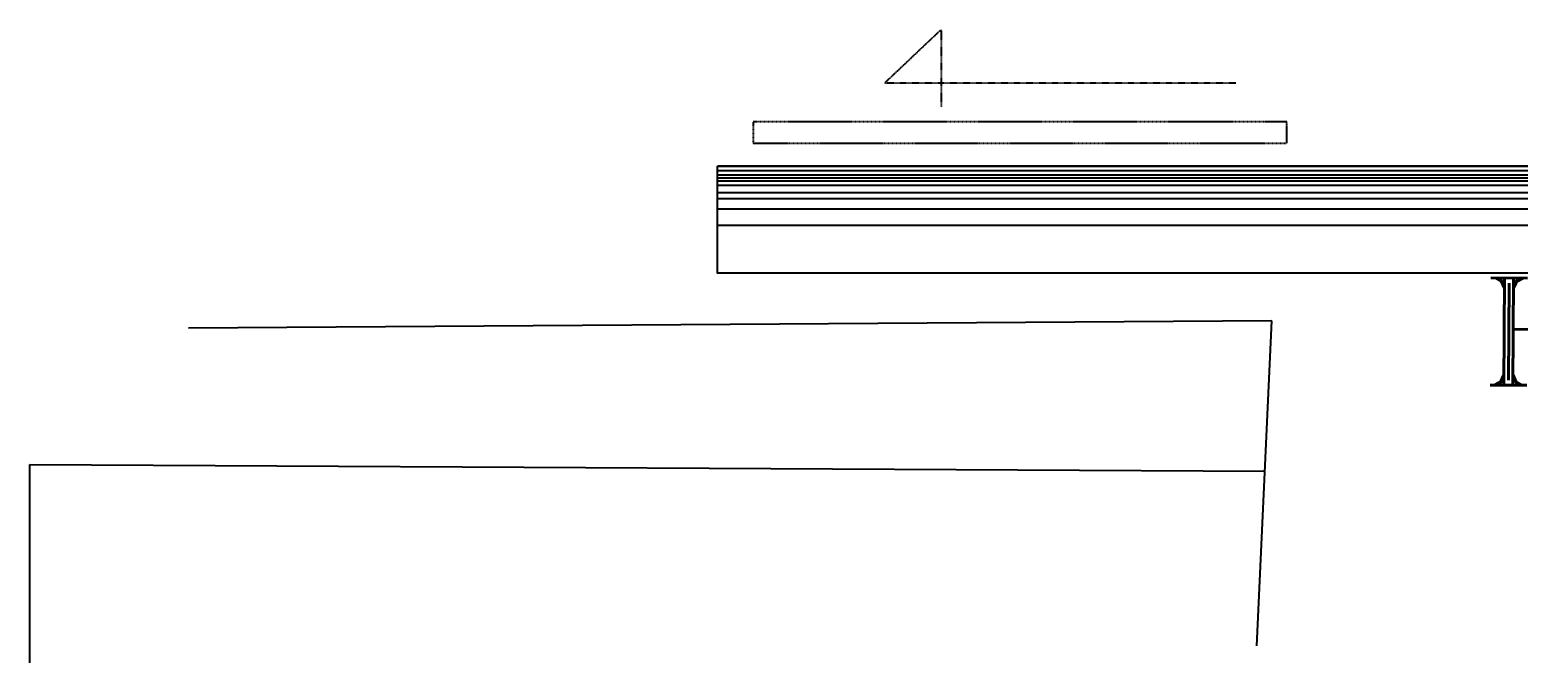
# Model space of a CAD drawing. Header units: millimetres. Extents: x 2822564 to 2991989, y -324396 to -253399.
# Drawn here: x 2830729 to 2832820, y -296696 to -295820 of the extents above; entities that cross this region are included whole.
import ezdxf

# ---------------------------------------------------------------- set-up
doc = ezdxf.new("R2010")
doc.units = ezdxf.units.MM
doc.linetypes.add('Grid Line', pattern=[0.022225, 0.0127, -0.003175, 0.003175, -0.003175])
doc.linetypes.add('HIDDEN', pattern=[0.375, 0.25, -0.125])
doc.layers.add('Azbilt', color=10, linetype='Continuous')
doc.layers.add('Sliding Door 1500', color=54, linetype='Continuous')
doc.styles.add('En. Text - 2', font='ROMANT.shx', dxfattribs={"height": 1.2})

# ---------------------------------------------------------------- blocks, each defined once
blk = doc.blocks.new('6&10 - (+20)')
at = {"layer": 'Azbilt'}
for p, q in [((1559077.2, -508791.2), (1557554.8, -508810.5)), ((1559058.6, -509247.7), (1559077.2, -508791.2)), ((1557333, -509003.2), (1559068.6, -509002.6)), ((1557379.3, -516200.8), (1557333, -509003.2))]:
    blk.add_line(p, q, dxfattribs=at)
at = {"layer": 'Azbilt', "style": 'En. Text - 2'}
blk.add_text('H=+22.50', height=150.53, dxfattribs=at).set_placement((1559371.4, -508879.7))
blk = doc.blocks.new('Sliding Door 1500')
at = {"layer": 'Sliding Door 1500', "color": 30, "ltscale": 5000, "true_color": 0xf26722, "extrusion": (0, 6.69664e-08, 1)}
for p, q in [((336932.3, -1959426.2), (340032.3, -1959426.2)), ((336932.3, -1959449.2, 0), (340032.3, -1959449.2, 0)), ((336932.3, -1959463.7, 0), (340032.3, -1959463.7, 0)), ((336932.3, -1959472.1, 0), (340032.3, -1959472.1, 0)), ((336932.3, -1959482.5, 0), (340032.3, -1959482.5, 0)), ((336932.3, -1959488.7, 0), (340032.3, -1959488.7, 0)), ((336932.3, -1959492.9, 0), (340032.3, -1959492.9, 0)), ((336932.3, -1959497.1, 0), (340032.3, -1959497.1, 0)), ((336932.3, -1959503.3, 0), (340032.3, -1959503.3, 0)), ((336932.3, -1959509.6, 0), (340032.3, -1959509.6, 0))]:
    blk.add_line(p, q, dxfattribs=at)
at = {"layer": 'Sliding Door 1500', "color": 30, "ltscale": 5000, "true_color": 0xf26722, "extrusion": (0, 6.69664e-08, 1), "elevation": -0.1}
blk.add_lwpolyline([(340032.3, -1959509.6), (336932.3, -1959509.6), (336932.3, -1959359.6), (340032.3, -1959359.6)], close=True, dxfattribs=at)
at = {"layer": 'Sliding Door 1500', "color": 3, "linetype": 'HIDDEN', "extrusion": (0, 6.69664e-08, 1), "elevation": -0.1}
blk.add_lwpolyline([(339232.3, -1959572), (339982.3, -1959572), (339982.3, -1959542), (339232.3, -1959542)], close=True, dxfattribs=at)
at = {"layer": 'Sliding Door 1500', "color": 3, "linetype": 'Grid Line', "extrusion": (0, 6.69664e-08, 1), "elevation": -0.1}
blk.add_lwpolyline([(339303.7, -1959626.4), (339797.7, -1959626.4), (339718.4, -1959701.3), (339718.4, -1959592.6)], dxfattribs=at)

msp = doc.modelspace()

# ---------------------------------------------------------------- block references
at = {"layer": 'Azbilt', "rotation": 359.6614359560906}
msp.add_blockref('6&10 - (+20)', (1276430.6, 221765.9), dxfattribs=at)

# ---------------------------------------------------------------- next in the draw order: block references
at = {"rotation": 180}
msp.add_blockref('Sliding Door 1500', (3171727.6, -2255521.6, 0), dxfattribs=at)

doc.saveas('drawing.dxf')
